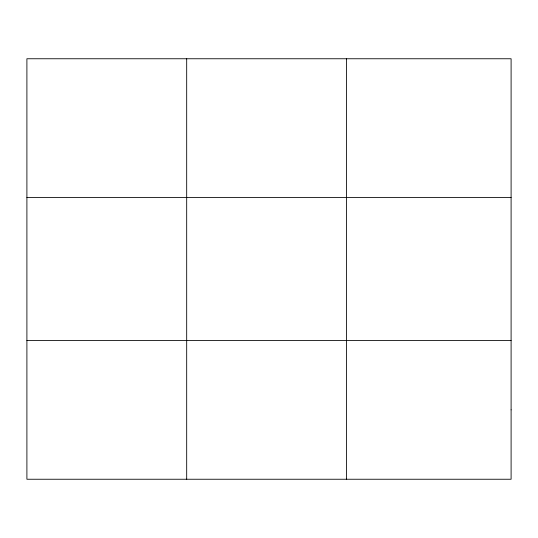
<?xml version="1.0" encoding="UTF-8"?>
<svg xmlns="http://www.w3.org/2000/svg" width="538" height="538" viewBox="0 0 538 538"><rect width="100%" height="100%" fill="white"/><g stroke="black" fill="none" stroke-linecap="round" stroke-linejoin="round"><path stroke-width="0.81" d="M186.686 479.244L186.686 58.756M346.472 479.244L346.472 58.756M26.9 197.52L511.1 197.52M26.9 340.48L511.1 340.48M511.1 409.862L511.1 479.244L26.9 479.244L26.9 58.756L511.1 58.756L511.1 409.862"/></g></svg>
